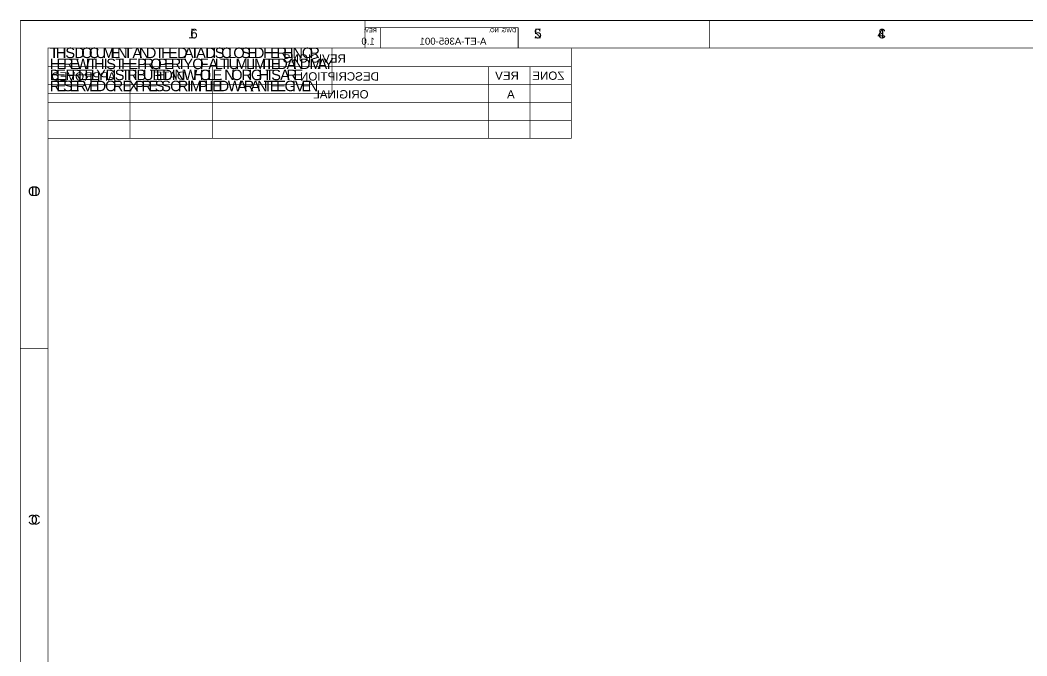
# Model space of a CAD drawing. Header units: inches. Extents: x -5.3 to 9.8, y -3.2 to 6.3.
# Drawn here: x -5.25 to 2.05, y 1.7 to 6.3 of the extents above; entities that cross this region are included whole.
import ezdxf

# ---------------------------------------------------------------- set-up
doc = ezdxf.new("R2010")
doc.units = ezdxf.units.IN
doc.header["$MEASUREMENT"] = 0
doc.layers.add('21_TITLE_BLOCK', color=56, linetype='Continuous')
doc.layers.add('22_TITLE_BLOCK_MIRRORED', color=56, linetype='Continuous')
doc.styles.add('Arial', font='', dxfattribs={"height": 0.2})
doc.styles.get('Arial').set_extended_font_data('Arial')

msp = doc.modelspace()

# ---------------------------------------------------------------- linework, layer by layer
at = {"layer": '21_TITLE_BLOCK', "const_width": 0.005}
for points in [[(-5.25, 6.3), (9.75, 6.3)], [(-5.25, -3.2), (-5.25, 6.3)], [(-2.75, 6.1), (-2.75, 6.3)], [(-0.25, 6.1), (-0.25, 6.3)], [(-5.05, 5.77), (-5.05, 6.1)], [(-5.05, 6.1), (-2.99, 6.1)], [(-5.05, 6.1), (9.55, 6.1)], [(-5.05, -3), (-5.05, 6.1)], [(-2.99, 5.77), (-2.99, 6.1)], [(-5.05, 5.77), (-2.99, 5.77)], [(-5.25, 3.925), (-5.05, 3.925)]]:
    msp.add_lwpolyline(points, dxfattribs=at)
at = {"layer": '21_TITLE_BLOCK', "const_width": 0.0025}
for points in [[(-5.2513, 6.3, 1), (-5.2488, 6.3, 1)], [(-5.2513, 6.3, 1), (-5.2488, 6.3, 1)], [(-2.7513, 6.3, 1), (-2.7488, 6.3, 1)], [(-0.2513, 6.3, 1), (-0.2488, 6.3, 1)], [(-5.0513, 6.1, 1), (-5.0488, 6.1, 1)], [(-5.0513, 6.1, 1), (-5.0488, 6.1, 1)], [(-5.0513, 6.1, 1), (-5.0488, 6.1, 1)], [(-5.0513, 6.1, 1), (-5.0488, 6.1, 1)], [(-2.9913, 6.1, 1), (-2.9888, 6.1, 1)], [(-2.9913, 6.1, 1), (-2.9888, 6.1, 1)], [(-2.7513, 6.1, 1), (-2.7488, 6.1, 1)], [(-0.2513, 6.1, 1), (-0.2488, 6.1, 1)], [(-5.0513, 5.77, 1), (-5.0488, 5.77, 1)], [(-5.0513, 5.77, 1), (-5.0488, 5.77, 1)], [(-2.9913, 5.77, 1), (-2.9888, 5.77, 1)], [(-2.9913, 5.77, 1), (-2.9888, 5.77, 1)], [(-5.2513, 3.925, 1), (-5.2488, 3.925, 1)], [(-5.0513, 3.925, 1), (-5.0488, 3.925, 1)]]:
    msp.add_lwpolyline(points, format="xyb", close=True, dxfattribs=at)
at = {"layer": '22_TITLE_BLOCK_MIRRORED', "const_width": 0.005}
for points in [[(-5.25, -3.2), (-5.25, 6.3)], [(-5.25, 6.3), (9.75, 6.3)], [(-2.75, 6.1), (-2.75, 6.3)], [(-0.25, 6.1), (-0.25, 6.3)], [(-2.75, 6.249), (-1.64, 6.249)], [(-2.75, 6.1), (-2.75, 6.249)], [(-2.64, 6.1), (-2.64, 6.249)], [(-1.64, 6.1), (-1.64, 6.249)], [(-5.05, -3), (-5.05, 6.1)], [(-5.05, 6.1), (9.55, 6.1)], [(-1.255, 5.445), (-1.255, 6.095)], [(-5.048, 5.965), (-1.255, 5.965)], [(-4.455, 5.445), (-4.455, 5.965)], [(-3.855, 5.445), (-3.855, 5.965)], [(-1.855, 5.445), (-1.855, 5.965)], [(-1.555, 5.445), (-1.555, 5.965)], [(-5.048, 5.835), (-1.255, 5.835)], [(-5.048, 5.705), (-1.255, 5.705)], [(-5.048, 5.575), (-1.255, 5.575)], [(-5.048, 5.445), (-1.255, 5.445)], [(-5.25, 3.925), (-5.05, 3.925)]]:
    msp.add_lwpolyline(points, dxfattribs=at)
at = {"layer": '22_TITLE_BLOCK_MIRRORED', "const_width": 0.0025}
for points in [[(-5.2513, 6.3, 1), (-5.2488, 6.3, 1)], [(-5.2513, 6.3, 1), (-5.2488, 6.3, 1)], [(-2.7513, 6.3, 1), (-2.7488, 6.3, 1)], [(-0.2513, 6.3, 1), (-0.2488, 6.3, 1)], [(-2.7513, 6.249, 1), (-2.7488, 6.249, 1)], [(-2.7513, 6.249, 1), (-2.7488, 6.249, 1)], [(-2.6413, 6.249, 1), (-2.6388, 6.249, 1)], [(-1.6413, 6.249, 1), (-1.6388, 6.249, 1)], [(-1.6413, 6.249, 1), (-1.6388, 6.249, 1)], [(-5.0513, 6.1, 1), (-5.0488, 6.1, 1)], [(-5.0513, 6.1, 1), (-5.0488, 6.1, 1)], [(-2.7513, 6.1, 1), (-2.7488, 6.1, 1)], [(-2.7513, 6.1, 1), (-2.7488, 6.1, 1)], [(-2.6413, 6.1, 1), (-2.6388, 6.1, 1)], [(-1.6413, 6.1, 1), (-1.6388, 6.1, 1)], [(-1.2563, 6.095, 1), (-1.2538, 6.095, 1)], [(-0.2513, 6.1, 1), (-0.2488, 6.1, 1)], [(-5.0493, 5.965, 1), (-5.0468, 5.965, 1)], [(-4.4563, 5.965, 1), (-4.4538, 5.965, 1)], [(-3.8563, 5.965, 1), (-3.8538, 5.965, 1)], [(-1.8563, 5.965, 1), (-1.8538, 5.965, 1)], [(-1.5563, 5.965, 1), (-1.5538, 5.965, 1)], [(-1.2563, 5.965, 1), (-1.2538, 5.965, 1)], [(-5.0493, 5.835, 1), (-5.0468, 5.835, 1)], [(-1.2563, 5.835, 1), (-1.2538, 5.835, 1)], [(-5.0493, 5.705, 1), (-5.0468, 5.705, 1)], [(-1.2563, 5.705, 1), (-1.2538, 5.705, 1)], [(-5.0493, 5.575, 1), (-5.0468, 5.575, 1)], [(-1.2563, 5.575, 1), (-1.2538, 5.575, 1)], [(-5.0493, 5.445, 1), (-5.0468, 5.445, 1)], [(-4.4563, 5.445, 1), (-4.4538, 5.445, 1)], [(-3.8563, 5.445, 1), (-3.8538, 5.445, 1)], [(-1.8563, 5.445, 1), (-1.8538, 5.445, 1)], [(-1.5563, 5.445, 1), (-1.5538, 5.445, 1)], [(-1.2563, 5.445, 1), (-1.2538, 5.445, 1)], [(-1.2563, 5.445, 1), (-1.2538, 5.445, 1)], [(-5.2513, 3.925, 1), (-5.2488, 3.925, 1)], [(-5.0513, 3.925, 1), (-5.0488, 3.925, 1)]]:
    msp.add_lwpolyline(points, format="xyb", close=True, dxfattribs=at)

# ---------------------------------------------------------------- texts
at = {"layer": '21_TITLE_BLOCK', "style": 'Arial'}
for s, p in [('6', (-4.0187, 6.17)), ('5', (-1.523, 6.17)), ('4', (0.9663, 6.17)), ('D', (-5.175, 5.027)), ('C', (-5.175, 2.647))]:
    msp.add_text(s, height=0.07, dxfattribs=at).set_placement(p)
for s, p in [('T', (-5.038, 6.0276)), ('H', (-4.9947, 6.0276)), ('I', (-4.9446, 6.0276)), ('S', (-4.9246, 6.0276)), ('D', (-4.8596, 6.0276)), ('O', (-4.8096, 6.0276)), ('C', (-4.7546, 6.0276)), ('U', (-4.7046, 6.0276)), ('M', (-4.6546, 6.0276)), ('E', (-4.5962, 6.0276)), ('N', (-4.5495, 6.0276)), ('T', (-4.5012, 6.0276)), ('A', (-4.4379, 6.0276)), ('N', (-4.3912, 6.0276)), ('D', (-4.3412, 6.0276)), ('T', (-4.2728, 6.0276)), ('H', (-4.2295, 6.0276)), ('E', (-4.1795, 6.0276)), ('D', (-4.1144, 6.0276)), ('A', (-4.0644, 6.0276)), ('T', (-4.0177, 6.0276)), ('A', (-3.9761, 6.0276)), ('D', (-3.9094, 6.0276)), ('I', (-3.8594, 6.0276)), ('S', (-3.841, 6.0276)), ('C', (-3.7944, 6.0276)), ('L', (-3.7443, 6.0276)), ('O', (-3.706, 6.0276)), ('S', (-3.651, 6.0276)), ('E', (-3.6043, 6.0276)), ('D', (-3.5576, 6.0276)), ('H', (-3.4893, 6.0276)), ('E', (-3.4393, 6.0276)), ('R', (-3.3926, 6.0276)), ('E', (-3.3443, 6.0276)), ('I', (-3.2976, 6.0276)), ('N', (-3.2776, 6.0276)), ('O', (-3.2092, 6.0276)), ('R', (-3.1542, 6.0276)), ('H', (-5.038, 5.9476)), ('E', (-4.988, 5.9476)), ('R', (-4.9413, 5.9476)), ('E', (-4.8913, 5.9476)), ('W', (-4.8463, 5.9476)), ('I', (-4.7779, 5.9476)), ('T', (-4.7596, 5.9476)), ('H', (-4.7163, 5.9476)), ('I', (-4.6479, 5.9476)), ('S', (-4.6279, 5.9476)), ('T', (-4.5629, 5.9476)), ('H', (-4.5195, 5.9476)), ('E', (-4.4695, 5.9476)), ('P', (-4.4045, 5.9476)), ('R', (-4.3578, 5.9476)), ('O', (-4.3078, 5.9476)), ('P', (-4.2538, 5.9476)), ('E', (-4.2071, 5.9476)), ('R', (-4.1604, 5.9476)), ('T', (-4.1121, 5.9476)), ('Y', (-4.0687, 5.9476)), ('O', (-4.0037, 5.9476)), ('F', (-3.9504, 5.9476)), ('A', (-3.887, 5.9476)), ('L', (-3.8403, 5.9476)), ('T', (-3.8037, 5.9476)), ('I', (-3.7603, 5.9476)), ('U', (-3.7403, 5.9476)), ('M', (-3.6903, 5.9476)), ('L', (-3.6136, 5.9476)), ('I', (-3.5753, 5.9476)), ('M', (-3.5553, 5.9476)), ('I', (-3.4986, 5.9476)), ('T', (-3.4786, 5.9476)), ('E', (-3.4352, 5.9476)), ('D', (-3.3886, 5.9476)), ('A', (-3.3202, 5.9476)), ('N', (-3.2735, 5.9476)), ('D', (-3.2235, 5.9476)), ('M', (-3.1535, 5.9476)), ('A', (-3.0952, 5.9476)), ('Y', (-3.0501, 5.9476)), ('B', (-5.038, 5.8676)), ('E', (-4.9913, 5.8676)), ('F', (-4.9246, 5.8676)), ('R', (-4.8813, 5.8676)), ('E', (-4.8313, 5.8676)), ('E', (-4.7863, 5.8676)), ('L', (-4.7396, 5.8676)), ('Y', (-4.7013, 5.8676)), ('D', (-4.6346, 5.8676)), ('I', (-4.5846, 5.8676)), ('S', (-4.5662, 5.8676)), ('T', (-4.5195, 5.8676)), ('R', (-4.4769, 5.8676)), ('I', (-4.4285, 5.8676)), ('B', (-4.4085, 5.8676)), ('U', (-4.3619, 5.8676)), ('T', (-4.3118, 5.8676)), ('E', (-4.2685, 5.8676)), ('D', (-4.2218, 5.8676)), ('I', (-4.1535, 5.8676)), ('N', (-4.1335, 5.8676)), ('W', (-4.0668, 5.8676)), ('H', (-3.9984, 5.8676)), ('O', (-3.9501, 5.8676)), ('L', (-3.8951, 5.8676)), ('E', (-3.8567, 5.8676)), ('N', (-3.7717, 5.8676)), ('O', (-3.7217, 5.8676)), ('R', (-3.6467, 5.8676)), ('I', (-3.5983, 5.8676)), ('G', (-3.5783, 5.8676)), ('H', (-3.5233, 5.8676)), ('T', (-3.475, 5.8676)), ('S', (-3.4316, 5.8676)), ('A', (-3.3666, 5.8676)), ('R', (-3.3199, 5.8676)), ('E', (-3.2699, 5.8676)), ('R', (-5.038, 5.7876)), ('E', (-4.988, 5.7876)), ('S', (-4.9413, 5.7876)), ('E', (-4.8946, 5.7876)), ('R', (-4.848, 5.7876)), ('V', (-4.7979, 5.7876)), ('E', (-4.7513, 5.7876)), ('D', (-4.7046, 5.7876)), ('O', (-4.6362, 5.7876)), ('R', (-4.5812, 5.7876)), ('E', (-4.5112, 5.7876)), ('X', (-4.4645, 5.7876)), ('P', (-4.4195, 5.7876)), ('R', (-4.3728, 5.7876)), ('E', (-4.3228, 5.7876)), ('S', (-4.2761, 5.7876)), ('S', (-4.2295, 5.7876)), ('O', (-4.1645, 5.7876)), ('R', (-4.1094, 5.7876)), ('I', (-4.0411, 5.7876)), ('M', (-4.0211, 5.7876)), ('P', (-3.9627, 5.7876)), ('L', (-3.9161, 5.7876)), ('I', (-3.8794, 5.7876)), ('E', (-3.8594, 5.7876)), ('D', (-3.8127, 5.7876)), ('.', (-3.8101, 5.8676)), ('W', (-3.746, 5.7876)), ('A', (-3.6777, 5.7876)), ('R', (-3.631, 5.7876)), ('A', (-3.581, 5.7876)), ('N', (-3.5343, 5.7876)), ('T', (-3.486, 5.7876)), ('E', (-3.4426, 5.7876)), ('E', (-3.3959, 5.7876)), ('G', (-3.3347, 5.7876)), ('I', (-3.2797, 5.7876)), ('V', (-3.2597, 5.7876)), ('E', (-3.213, 5.7876)), ('N', (-3.1663, 5.7876)), ('.', (-3.118, 5.7876))]:
    msp.add_text(s, height=0.076, rotation=360, dxfattribs=at).set_placement(p)
at = {"layer": '22_TITLE_BLOCK_MIRRORED', "style": 'Arial', "text_generation_flag": 2}
for s, height, p in [('1', 0.07, (-3.977, 6.17)), ('REV:', 0.03, (-2.6651, 6.215)), ('DWG. NO.', 0.03, (-1.6551, 6.215)), ('2', 0.07, (-1.472, 6.17)), ('3', 0.07, (1.027, 6.17)), ('1.0', 0.05, (-2.68, 6.125)), ('A-ET-A365-001', 0.05, (-1.87, 6.125)), ('REVISIONS', 0.06, (-2.89, 5.995)), ('APPROVED', 0.06, (-4.56, 5.865)), ('DATE', 0.06, (-4.055, 5.87)), ('DESCRIPTION', 0.06, (-2.65, 5.865)), ('REV', 0.06, (-1.635, 5.87)), ('ZONE', 0.06, (-1.305, 5.87)), ('ORIGINAL', 0.06, (-2.725, 5.735)), ('A', 0.06, (-1.665, 5.735)), ('D', 0.07, (-5.125, 5.027)), ('C', 0.07, (-5.125, 2.647))]:
    msp.add_text(s, height=height, rotation=360, dxfattribs=at).set_placement(p)

doc.saveas('drawing.dxf')
